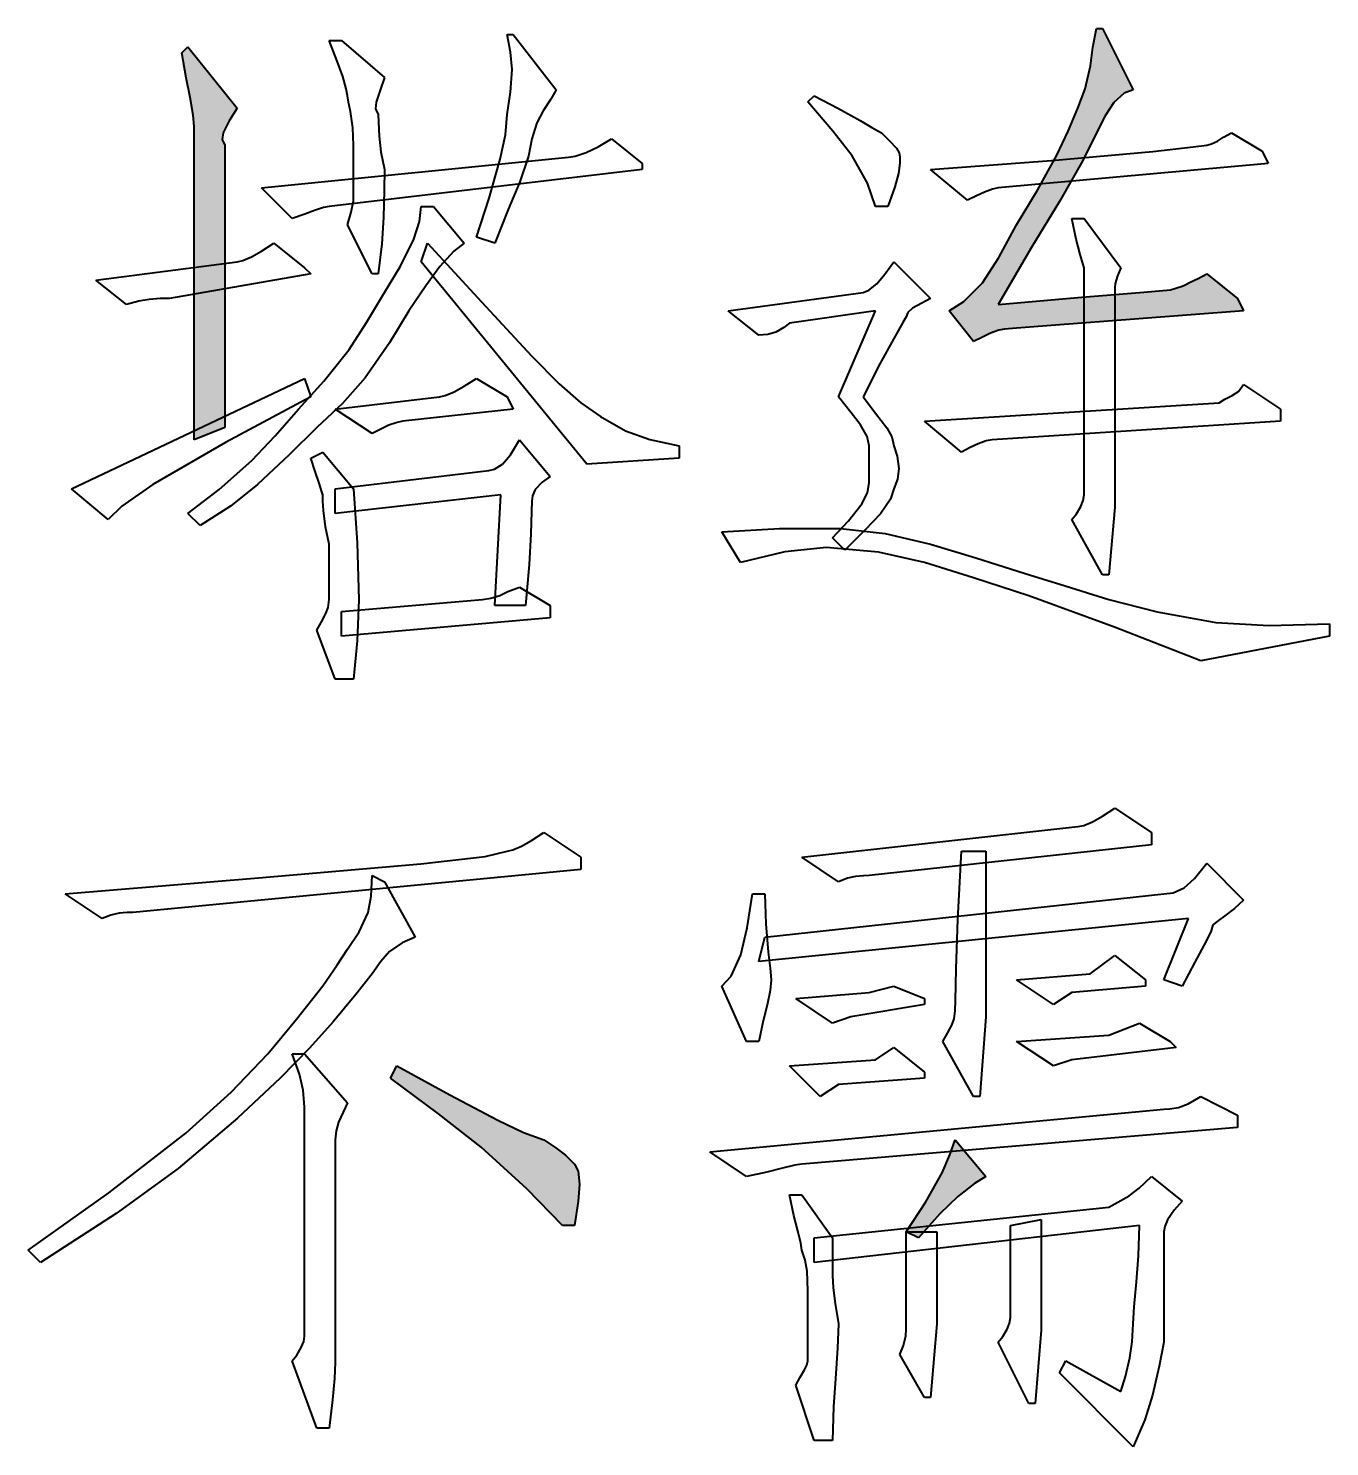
# Model space of a CAD drawing. Extents: x 457 to 4918, y -67 to 391.
# Drawn here: x 3512.01 to 3521.59, y 46.47 to 56.91 of the extents above; entities that cross this region are included whole.
import ezdxf

# ---------------------------------------------------------------- set-up
doc = ezdxf.new("R2010")
doc.units = 0
doc.header["$LTSCALE"] = 40
doc.header["$MEASUREMENT"] = 0
doc.layers.add('at_Entity', color=7, linetype='CONTINUOUS')
doc.layers.add('at_Solid', color=7, linetype='CONTINUOUS')

msp = doc.modelspace()

# ---------------------------------------------------------------- hatches: boundary and pattern name
at = {"layer": 'at_Solid'}
for points in [[(3518.97, 54.607), (3518.79, 54.833), (3518.899, 54.9), (3519.035, 55.039), (3519.156, 55.224), (3519.287, 55.465), (3519.44, 55.72), (3519.583, 55.978), (3519.667, 56.154), (3519.739, 56.324), (3519.792, 56.467), (3519.83, 56.636), (3519.848, 56.774), (3519.875, 56.912), (3519.92, 56.912), (3520.146, 56.46), (3520.078, 56.436), (3520.002, 56.367), (3519.94, 56.268), (3519.875, 56.144), (3519.774, 55.939), (3519.602, 55.638), (3519.4, 55.303), (3519.151, 54.878), (3519.738, 54.931), (3520.225, 54.969), (3520.42, 54.987), (3520.507, 55.013), (3520.523, 55.021), (3520.566, 55.043), (3520.623, 55.071), (3520.688, 55.104), (3520.914, 54.923), (3520.959, 54.833), (3520.188, 54.773), (3519.541, 54.724), (3519.285, 54.704), (3519.197, 54.697), (3519.155, 54.689), (3519.095, 54.668), (3519.036, 54.639)], [(3513.139, 56.731), (3513.185, 56.776), (3513.546, 56.324), (3513.488, 56.231), (3513.443, 56.143), (3513.437, 56.093), (3513.456, 56.053), (3513.456, 55.893), (3513.456, 55.468), (3513.456, 54.836), (3513.456, 53.974), (3513.23, 53.883), (3513.23, 56.189), (3513.222, 56.273), (3513.201, 56.403), (3513.172, 56.548)], [(3516.032, 48.55), (3516.058, 48.498), (3516.069, 48.402), (3516.058, 48.274), (3516.032, 48.098), (3515.942, 48.098), (3515.681, 48.369), (3515.344, 48.674), (3515.03, 48.92), (3514.676, 49.182), (3514.722, 49.273), (3515.114, 49.061), (3515.466, 48.873), (3515.655, 48.784), (3515.806, 48.73), (3515.893, 48.67), (3515.964, 48.616), (3516, 48.582)], [(3518.835, 48.73), (3519.061, 48.459), (3518.977, 48.408), (3518.853, 48.312), (3518.721, 48.184), (3518.564, 48.007), (3518.473, 48.052), (3518.619, 48.273), (3518.74, 48.487), (3518.795, 48.619)]]:
    msp.add_hatch(color=0, dxfattribs=at).paths.add_polyline_path(points)

# ---------------------------------------------------------------- linework, layer by layer
at = {"layer": 'at_Entity', "color": 0, "lineweight": 40}
for p, q in [((3519.848, 56.774), (3519.875, 56.912)), ((3519.875, 56.912), (3519.92, 56.912)), ((3519.92, 56.912), (3520.146, 56.46)), ((3514.283, 56.671), (3514.224, 56.822)), ((3514.224, 56.822), (3514.315, 56.822)), ((3514.315, 56.822), (3514.631, 56.55)), ((3515.561, 56.736), (3515.535, 56.867)), ((3515.535, 56.867), (3515.58, 56.867)), ((3515.58, 56.867), (3515.897, 56.46)), ((3513.139, 56.731), (3513.185, 56.776)), ((3513.172, 56.548), (3513.139, 56.731)), ((3513.185, 56.776), (3513.546, 56.324)), ((3515.572, 56.61), (3515.561, 56.736)), ((3519.83, 56.636), (3519.848, 56.774)), ((3514.325, 56.557), (3514.283, 56.671)), ((3515.561, 56.441), (3515.572, 56.61)), ((3519.792, 56.467), (3519.83, 56.636)), ((3513.201, 56.403), (3513.172, 56.548)), ((3514.351, 56.466), (3514.325, 56.557)), ((3514.631, 56.55), (3514.599, 56.457)), ((3513.222, 56.273), (3513.201, 56.403)), ((3514.36, 56.415), (3514.351, 56.466)), ((3514.367, 56.368), (3514.36, 56.415)), ((3514.599, 56.457), (3514.571, 56.369)), ((3515.535, 56.279), (3515.561, 56.441)), ((3515.856, 56.391), (3515.801, 56.304)), ((3515.897, 56.46), (3515.856, 56.391)), ((3517.75, 56.37), (3517.795, 56.415)), ((3517.795, 56.415), (3517.975, 56.321)), ((3519.739, 56.324), (3519.792, 56.467)), ((3520.078, 56.436), (3520.002, 56.367)), ((3520.146, 56.46), (3520.078, 56.436)), ((3513.546, 56.324), (3513.488, 56.231)), ((3514.382, 56.301), (3514.367, 56.368)), ((3514.398, 56.18), (3514.382, 56.301)), ((3514.571, 56.369), (3514.567, 56.319)), ((3514.567, 56.319), (3514.586, 56.279)), ((3515.801, 56.304), (3515.755, 56.216)), ((3517.933, 56.154), (3517.75, 56.37)), ((3517.975, 56.321), (3518.134, 56.234)), ((3519.667, 56.154), (3519.739, 56.324)), ((3520.002, 56.367), (3519.94, 56.268)), ((3513.23, 56.189), (3513.222, 56.273)), ((3513.23, 53.883), (3513.23, 56.189)), ((3513.488, 56.231), (3513.443, 56.143)), ((3514.405, 56.053), (3514.398, 56.18)), ((3514.586, 56.279), (3514.587, 56.222)), ((3514.587, 56.222), (3514.592, 56.119)), ((3515.522, 56.128), (3515.535, 56.279)), ((3515.755, 56.216), (3515.716, 56.098)), ((3518.134, 56.234), (3518.22, 56.183)), ((3518.22, 56.183), (3518.292, 56.144)), ((3519.94, 56.268), (3519.875, 56.144)), ((3513.443, 56.143), (3513.437, 56.093)), ((3513.437, 56.093), (3513.456, 56.053)), ((3514.592, 56.119), (3514.605, 56.003)), ((3515.485, 55.948), (3515.522, 56.128)), ((3515.716, 56.098), (3515.693, 55.972)), ((3516.205, 56.04), (3516.304, 56.098)), ((3516.304, 56.098), (3516.53, 55.917)), ((3518.076, 55.973), (3517.933, 56.154)), ((3518.292, 56.144), (3518.352, 56.083)), ((3518.352, 56.083), (3518.402, 56.029)), ((3519.583, 55.978), (3519.667, 56.154)), ((3519.875, 56.144), (3519.774, 55.939)), ((3520.723, 56.061), (3520.766, 56.082)), ((3520.766, 56.082), (3520.81, 56.111)), ((3520.81, 56.111), (3520.869, 56.144)), ((3520.869, 56.144), (3521.095, 56.008)), ((3513.456, 56.053), (3513.456, 55.893)), ((3514.405, 55.929), (3514.405, 56.053)), ((3514.605, 56.003), (3514.631, 55.872)), ((3515.693, 55.972), (3515.628, 55.783)), ((3515.987, 55.963), (3516.037, 55.971)), ((3516.037, 55.971), (3516.118, 55.998)), ((3516.118, 55.998), (3516.205, 56.04)), ((3518.189, 55.772), (3518.076, 55.973)), ((3518.402, 56.029), (3518.421, 55.996)), ((3518.421, 55.996), (3518.428, 55.963)), ((3519.44, 55.72), (3519.583, 55.978)), ((3519.544, 55.939), (3520.291, 56.005)), ((3520.291, 56.005), (3520.587, 56.04)), ((3520.587, 56.04), (3520.688, 56.053)), ((3520.688, 56.053), (3520.723, 56.061)), ((3521.095, 56.008), (3521.14, 55.917)), ((3513.456, 55.893), (3513.456, 55.468)), ((3513.727, 55.737), (3515.987, 55.963)), ((3516.53, 55.872), (3514.224, 55.601)), ((3514.405, 55.828), (3514.405, 55.929)), ((3514.631, 55.872), (3514.63, 55.72)), ((3515.402, 55.663), (3515.485, 55.948)), ((3516.53, 55.917), (3516.53, 55.872)), ((3518.427, 55.919), (3518.417, 55.844)), ((3518.428, 55.963), (3518.427, 55.919)), ((3518.654, 55.872), (3519.544, 55.939)), ((3518.925, 55.646), (3518.654, 55.872)), ((3521.14, 55.917), (3519.151, 55.737)), ((3519.774, 55.939), (3519.602, 55.638)), ((3514.405, 55.742), (3514.405, 55.828)), ((3515.628, 55.783), (3515.543, 55.578)), ((3518.247, 55.601), (3518.189, 55.772)), ((3518.417, 55.844), (3518.39, 55.745)), ((3513.953, 55.511), (3513.727, 55.737)), ((3514.403, 55.641), (3514.405, 55.678)), ((3514.405, 55.691), (3514.405, 55.742)), ((3514.405, 55.678), (3514.405, 55.691)), ((3514.63, 55.72), (3514.625, 55.52)), ((3515.309, 55.375), (3515.402, 55.663)), ((3518.39, 55.745), (3518.338, 55.601)), ((3518.991, 55.679), (3518.925, 55.646)), ((3519.05, 55.707), (3518.991, 55.679)), ((3519.11, 55.729), (3519.05, 55.707)), ((3519.151, 55.737), (3519.11, 55.729)), ((3519.287, 55.465), (3519.44, 55.72)), ((3514.117, 55.572), (3514.045, 55.543)), ((3514.182, 55.593), (3514.117, 55.572)), ((3514.224, 55.601), (3514.182, 55.593)), ((3514.36, 55.465), (3514.386, 55.558)), ((3514.386, 55.558), (3514.403, 55.641)), ((3514.889, 55.489), (3514.902, 55.601)), ((3514.902, 55.601), (3514.993, 55.601)), ((3514.993, 55.601), (3515.219, 55.33)), ((3515.543, 55.578), (3515.445, 55.33)), ((3518.338, 55.601), (3518.247, 55.601)), ((3519.602, 55.638), (3519.4, 55.303)), ((3513.456, 55.468), (3513.456, 54.836)), ((3514.045, 55.543), (3513.953, 55.511)), ((3514.541, 55.104), (3514.36, 55.465)), ((3514.625, 55.52), (3514.612, 55.326)), ((3514.849, 55.36), (3514.889, 55.489)), ((3519.156, 55.224), (3519.287, 55.465)), ((3519.726, 55.36), (3519.694, 55.511)), ((3519.694, 55.511), (3519.784, 55.511)), ((3519.784, 55.511), (3520.055, 55.149)), ((3514.75, 55.162), (3514.849, 55.36)), ((3515.445, 55.33), (3515.309, 55.375)), ((3519.755, 55.248), (3519.726, 55.36)), ((3513.653, 55.229), (3513.726, 55.271)), ((3513.726, 55.271), (3513.818, 55.33)), ((3513.818, 55.33), (3514.044, 55.149)), ((3514.612, 55.326), (3514.586, 55.104)), ((3514.902, 55.194), (3514.948, 55.33)), ((3514.948, 55.33), (3515.347, 54.898)), ((3515.142, 55.271), (3515.04, 55.159)), ((3515.219, 55.33), (3515.142, 55.271)), ((3519.4, 55.303), (3519.151, 54.878)), ((3519.776, 55.174), (3519.755, 55.248)), ((3512.507, 55.059), (3513.546, 55.194)), ((3513.546, 55.194), (3513.589, 55.203)), ((3513.589, 55.203), (3513.653, 55.229)), ((3514.044, 55.149), (3514.089, 55.104)), ((3514.631, 54.968), (3514.75, 55.162)), ((3516.123, 53.703), (3514.902, 55.194)), ((3515.04, 55.159), (3514.936, 55.016)), ((3518.317, 55.103), (3518.383, 55.194)), ((3518.383, 55.194), (3518.654, 54.923)), ((3519.035, 55.039), (3519.156, 55.224)), ((3519.784, 55.149), (3519.776, 55.174)), ((3519.784, 55.082), (3519.784, 55.149)), ((3520.055, 55.149), (3520.029, 55.089)), ((3512.733, 54.878), (3512.507, 55.059)), ((3514.089, 55.104), (3513.049, 54.923)), ((3514.586, 55.104), (3514.541, 55.104)), ((3518.199, 54.985), (3518.258, 55.032)), ((3518.258, 55.032), (3518.317, 55.103)), ((3518.899, 54.9), (3519.035, 55.039)), ((3519.784, 54.951), (3519.784, 55.082)), ((3520.013, 55.034), (3520.01, 55.001)), ((3520.029, 55.089), (3520.013, 55.034)), ((3520.523, 55.021), (3520.566, 55.043)), ((3520.566, 55.043), (3520.623, 55.071)), ((3520.623, 55.071), (3520.688, 55.104)), ((3520.688, 55.104), (3520.914, 54.923)), ((3513.049, 54.923), (3512.981, 54.922)), ((3514.5, 54.746), (3514.631, 54.968)), ((3514.936, 55.016), (3514.812, 54.833)), ((3517.162, 54.833), (3518.157, 54.968)), ((3518.157, 54.968), (3518.199, 54.985)), ((3518.654, 54.923), (3518.588, 54.889)), ((3519.151, 54.878), (3519.738, 54.931)), ((3519.738, 54.931), (3520.225, 54.969)), ((3519.784, 54.647), (3519.784, 54.951)), ((3520.01, 55.001), (3520.01, 54.968)), ((3520.01, 54.968), (3520.01, 54.842)), ((3520.225, 54.969), (3520.42, 54.987)), ((3520.42, 54.987), (3520.507, 55.013)), ((3520.507, 55.013), (3520.523, 55.021)), ((3520.914, 54.923), (3520.959, 54.833)), ((3512.824, 54.904), (3512.733, 54.878)), ((3512.899, 54.917), (3512.824, 54.904)), ((3512.981, 54.922), (3512.899, 54.917)), ((3513.456, 54.836), (3513.456, 53.974)), ((3514.812, 54.833), (3514.668, 54.597)), ((3515.347, 54.898), (3515.715, 54.502)), ((3517.388, 54.652), (3517.162, 54.833)), ((3518.247, 54.833), (3517.614, 54.742)), ((3517.976, 54.2), (3518.247, 54.833)), ((3518.487, 54.82), (3518.473, 54.787)), ((3518.521, 54.851), (3518.487, 54.82)), ((3518.588, 54.889), (3518.521, 54.851)), ((3518.79, 54.833), (3518.899, 54.9)), ((3518.97, 54.607), (3518.79, 54.833)), ((3520.01, 54.842), (3520.01, 54.517)), ((3520.959, 54.833), (3520.188, 54.773)), ((3514.372, 54.547), (3514.5, 54.746)), ((3517.614, 54.742), (3517.573, 54.709)), ((3518.449, 54.746), (3518.38, 54.624)), ((3518.473, 54.787), (3518.449, 54.746)), ((3519.541, 54.724), (3519.285, 54.704)), ((3520.188, 54.773), (3519.541, 54.724)), ((3517.454, 54.659), (3517.388, 54.652)), ((3517.513, 54.676), (3517.454, 54.659)), ((3517.573, 54.709), (3517.513, 54.676)), ((3518.38, 54.624), (3518.281, 54.442)), ((3519.036, 54.639), (3518.97, 54.607)), ((3519.095, 54.668), (3519.036, 54.639)), ((3519.155, 54.689), (3519.095, 54.668)), ((3519.197, 54.697), (3519.155, 54.689)), ((3519.285, 54.704), (3519.197, 54.697)), ((3519.784, 54.29), (3519.784, 54.647)), ((3514.186, 54.314), (3514.372, 54.547)), ((3514.668, 54.597), (3514.489, 54.34)), ((3520.01, 54.517), (3520.01, 54.04)), ((3515.715, 54.502), (3515.919, 54.294)), ((3518.281, 54.442), (3518.157, 54.2)), ((3512.326, 53.522), (3514.044, 54.335)), ((3513.998, 54.109), (3514.186, 54.314)), ((3514.044, 54.335), (3514.089, 54.2)), ((3514.489, 54.34), (3514.324, 54.151)), ((3515.218, 54.277), (3515.309, 54.335)), ((3515.309, 54.335), (3515.535, 54.2)), ((3514.089, 54.2), (3513.462, 53.862)), ((3514.27, 54.109), (3515.038, 54.2)), ((3515.038, 54.2), (3515.08, 54.208)), ((3515.08, 54.208), (3515.145, 54.235)), ((3515.145, 54.235), (3515.218, 54.277)), ((3515.535, 54.2), (3515.58, 54.109)), ((3515.919, 54.294), (3516.078, 54.155)), ((3518.068, 54.082), (3517.976, 54.2)), ((3518.157, 54.2), (3518.249, 54.08)), ((3519.784, 53.957), (3519.784, 54.29)), ((3520.82, 54.182), (3520.874, 54.209)), ((3520.874, 54.209), (3520.92, 54.238)), ((3520.92, 54.238), (3520.959, 54.29)), ((3520.959, 54.29), (3521.231, 54.109)), ((3513.828, 53.913), (3513.998, 54.109)), ((3514.324, 54.151), (3514.134, 53.974)), ((3514.541, 53.929), (3514.27, 54.109)), ((3515.58, 54.109), (3514.767, 54.019)), ((3516.078, 54.155), (3516.222, 54.054)), ((3518.609, 54.019), (3520.779, 54.155)), ((3520.779, 54.155), (3520.82, 54.182)), ((3521.231, 54.109), (3521.231, 54.019)), ((3514.665, 53.99), (3514.606, 53.961)), ((3514.725, 54.011), (3514.665, 53.99)), ((3514.767, 54.019), (3514.725, 54.011)), ((3516.222, 54.054), (3516.406, 53.95)), ((3518.138, 53.994), (3518.068, 54.082)), ((3518.186, 53.907), (3518.138, 53.994)), ((3518.249, 54.08), (3518.332, 53.97)), ((3518.88, 53.793), (3518.609, 54.019)), ((3521.231, 54.019), (3519.106, 53.883)), ((3520.01, 54.04), (3520.01, 53.386)), ((3513.456, 53.974), (3513.23, 53.883)), ((3513.654, 53.73), (3513.828, 53.913)), ((3514.134, 53.974), (3513.93, 53.772)), ((3514.606, 53.961), (3514.541, 53.929)), ((3515.56, 53.773), (3515.626, 53.883)), ((3515.626, 53.883), (3515.852, 53.612)), ((3516.406, 53.95), (3516.585, 53.884)), ((3516.585, 53.884), (3516.801, 53.838)), ((3518.202, 53.838), (3518.186, 53.907)), ((3518.332, 53.97), (3518.369, 53.904)), ((3518.369, 53.904), (3518.383, 53.838)), ((3519.106, 53.883), (3519.064, 53.876)), ((3519.784, 53.704), (3519.784, 53.957)), ((3513.462, 53.862), (3512.925, 53.553)), ((3514.089, 53.748), (3514.179, 53.793)), ((3514.179, 53.793), (3514.405, 53.522)), ((3516.801, 53.838), (3516.801, 53.748)), ((3518.202, 53.773), (3518.202, 53.838)), ((3518.383, 53.838), (3518.408, 53.763)), ((3518.946, 53.826), (3518.88, 53.793)), ((3519.005, 53.854), (3518.946, 53.826)), ((3519.064, 53.876), (3519.005, 53.854)), ((3513.414, 53.518), (3513.654, 53.73)), ((3513.93, 53.772), (3513.696, 53.553)), ((3514.121, 53.65), (3514.089, 53.748)), ((3515.441, 53.667), (3515.501, 53.704)), ((3515.501, 53.704), (3515.56, 53.773)), ((3516.801, 53.748), (3516.123, 53.703)), ((3518.202, 53.711), (3518.202, 53.773)), ((3518.202, 53.635), (3518.202, 53.711)), ((3518.408, 53.763), (3518.42, 53.671)), ((3518.42, 53.671), (3518.409, 53.594)), ((3519.784, 53.534), (3519.784, 53.704)), ((3514.15, 53.564), (3514.121, 53.65)), ((3514.27, 53.522), (3515.4, 53.657)), ((3515.4, 53.657), (3515.441, 53.667)), ((3515.792, 53.571), (3515.742, 53.517)), ((3515.852, 53.612), (3515.792, 53.571)), ((3518.189, 53.495), (3518.202, 53.567)), ((3518.202, 53.567), (3518.202, 53.635)), ((3518.409, 53.594), (3518.383, 53.522)), ((3512.597, 53.296), (3512.326, 53.522)), ((3512.925, 53.553), (3512.698, 53.395)), ((3513.185, 53.341), (3513.414, 53.518)), ((3513.696, 53.553), (3513.498, 53.395)), ((3514.171, 53.5), (3514.15, 53.564)), ((3514.179, 53.477), (3514.171, 53.5)), ((3514.179, 53.43), (3514.179, 53.477)), ((3514.27, 53.341), (3514.27, 53.522)), ((3515.49, 53.477), (3514.27, 53.341)), ((3514.405, 53.522), (3514.431, 53.125)), ((3515.445, 52.663), (3515.49, 53.477)), ((3515.723, 53.471), (3515.716, 53.431)), ((3515.742, 53.517), (3515.723, 53.471)), ((3518.149, 53.413), (3518.189, 53.495)), ((3518.383, 53.522), (3518.358, 53.445)), ((3519.777, 53.437), (3519.784, 53.477)), ((3519.784, 53.477), (3519.784, 53.534)), ((3512.698, 53.395), (3512.597, 53.296)), ((3513.498, 53.395), (3513.275, 53.251)), ((3514.182, 53.362), (3514.179, 53.43)), ((3514.198, 53.241), (3514.182, 53.362)), ((3515.716, 53.431), (3515.715, 53.356)), ((3518.05, 53.287), (3518.149, 53.413)), ((3518.358, 53.445), (3518.284, 53.337)), ((3519.727, 53.337), (3519.76, 53.391)), ((3519.76, 53.391), (3519.777, 53.437)), ((3520.01, 53.386), (3519.965, 52.889)), ((3513.275, 53.251), (3513.185, 53.341)), ((3515.715, 53.356), (3515.71, 53.19)), ((3517.931, 53.16), (3518.05, 53.287)), ((3518.284, 53.337), (3518.172, 53.22)), ((3519.694, 53.296), (3519.727, 53.337)), ((3519.92, 52.889), (3519.694, 53.296)), ((3514.224, 53.115), (3514.198, 53.241)), ((3515.71, 53.19), (3515.697, 52.964)), ((3517.117, 53.205), (3517.542, 53.229)), ((3517.253, 52.979), (3517.117, 53.205)), ((3517.542, 53.229), (3517.99, 53.231)), ((3518.021, 53.07), (3517.931, 53.16)), ((3517.99, 53.231), (3518.32, 53.193)), ((3518.172, 53.22), (3518.021, 53.07)), ((3518.32, 53.193), (3518.654, 53.115)), ((3514.224, 52.965), (3514.224, 53.115)), ((3514.431, 53.125), (3514.442, 52.704)), ((3517.581, 53.057), (3517.253, 52.979)), ((3517.888, 53.091), (3517.581, 53.057)), ((3518.27, 53.056), (3517.888, 53.091)), ((3518.609, 52.979), (3518.27, 53.056)), ((3518.654, 53.115), (3518.986, 53.013)), ((3514.224, 52.85), (3514.224, 52.965)), ((3515.697, 52.964), (3515.671, 52.663)), ((3518.97, 52.867), (3518.609, 52.979)), ((3518.986, 53.013), (3519.351, 52.899)), ((3514.224, 52.759), (3514.224, 52.85)), ((3519.377, 52.733), (3518.97, 52.867)), ((3519.351, 52.899), (3519.644, 52.807)), ((3519.965, 52.889), (3519.92, 52.889)), ((3514.224, 52.708), (3514.224, 52.759)), ((3515.416, 52.716), (3515.481, 52.737)), ((3515.481, 52.737), (3515.541, 52.766)), ((3515.541, 52.766), (3515.626, 52.799)), ((3515.626, 52.799), (3515.852, 52.663)), ((3520.007, 52.503), (3519.377, 52.733)), ((3519.644, 52.807), (3519.965, 52.708)), ((3514.2, 52.603), (3514.218, 52.649)), ((3514.218, 52.649), (3514.224, 52.708)), ((3514.315, 52.618), (3515.354, 52.708)), ((3514.442, 52.704), (3514.431, 52.403)), ((3515.354, 52.708), (3515.416, 52.716)), ((3515.671, 52.663), (3515.445, 52.663)), ((3515.852, 52.663), (3515.852, 52.573)), ((3519.965, 52.708), (3520.321, 52.616)), ((3514.134, 52.482), (3514.167, 52.543)), ((3514.167, 52.543), (3514.2, 52.603)), ((3514.315, 52.437), (3514.315, 52.618)), ((3515.852, 52.573), (3514.315, 52.437)), ((3520.321, 52.616), (3520.755, 52.538)), ((3520.755, 52.538), (3521.147, 52.515)), ((3521.147, 52.515), (3521.592, 52.527)), ((3521.592, 52.527), (3521.592, 52.437)), ((3514.27, 52.121), (3514.134, 52.482)), ((3520.643, 52.256), (3520.007, 52.503)), ((3521.592, 52.437), (3520.643, 52.256)), ((3514.431, 52.403), (3514.405, 52.121)), ((3514.405, 52.121), (3514.27, 52.121)), ((3519.919, 51.113), (3520.01, 51.171)), ((3520.01, 51.171), (3520.281, 50.991)), ((3519.781, 51.044), (3519.846, 51.071)), ((3519.846, 51.071), (3519.919, 51.113)), ((3515.715, 50.932), (3515.806, 50.991)), ((3515.806, 50.991), (3516.078, 50.81)), ((3517.705, 50.81), (3519.739, 51.036)), ((3519.739, 51.036), (3519.781, 51.044)), ((3520.281, 50.991), (3520.281, 50.9)), ((3515.373, 50.815), (3515.535, 50.855)), ((3515.535, 50.855), (3515.578, 50.863)), ((3515.578, 50.863), (3515.642, 50.89)), ((3515.642, 50.89), (3515.715, 50.932)), ((3520.281, 50.9), (3518.202, 50.674)), ((3518.854, 50.352), (3518.88, 50.855)), ((3518.88, 50.855), (3519.061, 50.855)), ((3519.061, 50.855), (3519.061, 49.634)), ((3513.705, 50.658), (3514.9, 50.762)), ((3514.9, 50.762), (3515.373, 50.815)), ((3516.078, 50.81), (3516.078, 50.719)), ((3517.976, 50.629), (3517.705, 50.81)), ((3520.597, 50.654), (3520.688, 50.765)), ((3520.688, 50.765), (3520.959, 50.493)), ((3512.281, 50.539), (3513.705, 50.658)), ((3516.078, 50.719), (3512.778, 50.403)), ((3514.534, 50.524), (3514.541, 50.674)), ((3514.541, 50.674), (3514.631, 50.629)), ((3518.042, 50.655), (3517.976, 50.629)), ((3518.101, 50.668), (3518.042, 50.655)), ((3518.16, 50.673), (3518.101, 50.668)), ((3518.202, 50.674), (3518.16, 50.673)), ((3520.522, 50.585), (3520.597, 50.654)), ((3512.552, 50.358), (3512.281, 50.539)), ((3514.631, 50.629), (3514.857, 50.222)), ((3517.304, 50.29), (3517.343, 50.539)), ((3517.343, 50.539), (3517.434, 50.539)), ((3517.434, 50.539), (3517.441, 50.319)), ((3517.434, 50.222), (3520.372, 50.539)), ((3520.372, 50.539), (3520.44, 50.548)), ((3520.44, 50.548), (3520.522, 50.585)), ((3514.512, 50.402), (3514.534, 50.524)), ((3520.892, 50.433), (3520.821, 50.378)), ((3520.959, 50.493), (3520.892, 50.433)), ((3512.617, 50.384), (3512.552, 50.358)), ((3512.677, 50.397), (3512.617, 50.384)), ((3512.736, 50.402), (3512.677, 50.397)), ((3512.778, 50.403), (3512.736, 50.402)), ((3514.445, 50.261), (3514.512, 50.402)), ((3520.553, 50.358), (3517.388, 50.041)), ((3518.841, 49.989), (3518.854, 50.352)), ((3520.372, 49.906), (3520.553, 50.358)), ((3520.773, 50.345), (3520.733, 50.312)), ((3520.821, 50.378), (3520.773, 50.345)), ((3514.36, 50.132), (3514.445, 50.261)), ((3517.256, 50.09), (3517.304, 50.29)), ((3517.441, 50.319), (3517.457, 50.11)), ((3520.717, 50.261), (3520.669, 50.165)), ((3520.733, 50.312), (3520.717, 50.261)), ((3514.281, 50.013), (3514.36, 50.132)), ((3514.763, 50.18), (3514.67, 50.115)), ((3514.857, 50.222), (3514.763, 50.18)), ((3517.388, 50.041), (3517.434, 50.222)), ((3520.669, 50.165), (3520.599, 50.037)), ((3514.606, 50.042), (3514.541, 49.951)), ((3514.67, 50.115), (3514.606, 50.042)), ((3517.184, 49.935), (3517.256, 50.09)), ((3517.457, 50.11), (3517.472, 49.992)), ((3519.829, 49.951), (3520.01, 50.086)), ((3520.01, 50.086), (3520.236, 49.906)), ((3520.599, 50.037), (3520.507, 49.86)), ((3514.177, 49.864), (3514.281, 50.013)), ((3514.541, 49.951), (3514.422, 49.799)), ((3517.117, 49.86), (3517.184, 49.935)), ((3517.472, 49.992), (3517.479, 49.906)), ((3518.836, 49.755), (3518.841, 49.989)), ((3519.287, 49.906), (3519.829, 49.951)), ((3513.985, 49.617), (3514.177, 49.864)), ((3517.298, 49.454), (3517.117, 49.86)), ((3517.471, 49.829), (3517.45, 49.721)), ((3517.479, 49.906), (3517.471, 49.829)), ((3517.66, 49.77), (3518.202, 49.815)), ((3518.202, 49.815), (3518.383, 49.86)), ((3518.383, 49.86), (3518.609, 49.77)), ((3519.558, 49.725), (3519.287, 49.906)), ((3519.694, 49.815), (3519.558, 49.725)), ((3520.236, 49.86), (3519.694, 49.815)), ((3520.236, 49.906), (3520.236, 49.86)), ((3520.507, 49.86), (3520.372, 49.906)), ((3514.422, 49.799), (3514.255, 49.599)), ((3517.45, 49.721), (3517.421, 49.604)), ((3517.931, 49.589), (3517.66, 49.77)), ((3518.609, 49.725), (3518.066, 49.634)), ((3518.609, 49.77), (3518.609, 49.725)), ((3518.835, 49.68), (3518.836, 49.755)), ((3513.772, 49.363), (3513.985, 49.617)), ((3514.255, 49.599), (3514.079, 49.405)), ((3517.421, 49.604), (3517.388, 49.454)), ((3518.066, 49.634), (3517.931, 49.589)), ((3518.811, 49.574), (3518.828, 49.621)), ((3518.828, 49.621), (3518.835, 49.68)), ((3519.061, 49.634), (3519.016, 49.047)), ((3518.744, 49.454), (3518.778, 49.514)), ((3518.778, 49.514), (3518.811, 49.574)), ((3519.287, 49.454), (3519.965, 49.499)), ((3519.965, 49.499), (3520.191, 49.589)), ((3520.191, 49.589), (3520.417, 49.454)), ((3514.079, 49.405), (3513.863, 49.182)), ((3517.388, 49.454), (3517.298, 49.454)), ((3518.247, 49.318), (3518.383, 49.408)), ((3518.383, 49.408), (3518.609, 49.228)), ((3518.97, 49.047), (3518.744, 49.454)), ((3519.558, 49.273), (3519.287, 49.454)), ((3520.462, 49.408), (3519.694, 49.318)), ((3520.417, 49.454), (3520.462, 49.408)), ((3513.502, 49.081), (3513.772, 49.363)), ((3514.005, 49.213), (3513.953, 49.363)), ((3513.953, 49.363), (3514.044, 49.363)), ((3514.044, 49.363), (3514.36, 49.002)), ((3517.614, 49.273), (3518.247, 49.318)), ((3519.694, 49.318), (3519.558, 49.273)), ((3513.863, 49.182), (3513.549, 48.888)), ((3514.032, 49.094), (3514.005, 49.213)), ((3514.676, 49.182), (3514.722, 49.273)), ((3515.03, 48.92), (3514.676, 49.182)), ((3514.722, 49.273), (3515.114, 49.061)), ((3517.84, 49.047), (3517.614, 49.273)), ((3518.609, 49.182), (3517.976, 49.137)), ((3518.609, 49.228), (3518.609, 49.182)), ((3513.168, 48.778), (3513.502, 49.081)), ((3514.042, 48.969), (3514.032, 49.094)), ((3517.976, 49.137), (3517.84, 49.047)), ((3514.36, 49.002), (3514.327, 48.934)), ((3515.114, 49.061), (3515.466, 48.873)), ((3519.016, 49.047), (3518.97, 49.047)), ((3520.479, 48.968), (3520.551, 48.995)), ((3520.551, 48.995), (3520.643, 49.047)), ((3520.643, 49.047), (3520.914, 48.911)), ((3513.549, 48.888), (3513.112, 48.518)), ((3514.044, 48.866), (3514.042, 48.969)), ((3514.327, 48.934), (3514.294, 48.858)), ((3515.344, 48.674), (3515.03, 48.92)), ((3515.466, 48.873), (3515.655, 48.784)), ((3517.027, 48.64), (3520.372, 48.956)), ((3520.372, 48.956), (3520.414, 48.958)), ((3520.414, 48.958), (3520.479, 48.968)), ((3520.914, 48.911), (3520.914, 48.821)), ((3512.603, 48.34), (3513.168, 48.778)), ((3514.044, 48.767), (3514.044, 48.866)), ((3514.044, 48.611), (3514.044, 48.767)), ((3514.276, 48.796), (3514.27, 48.73)), ((3514.294, 48.858), (3514.276, 48.796)), ((3515.655, 48.784), (3515.806, 48.73)), ((3520.914, 48.821), (3517.705, 48.55)), ((3514.27, 48.73), (3514.27, 48.629)), ((3515.681, 48.369), (3515.344, 48.674)), ((3515.806, 48.73), (3515.893, 48.67)), ((3515.893, 48.67), (3515.964, 48.616)), ((3518.795, 48.619), (3518.835, 48.73)), ((3518.835, 48.73), (3519.061, 48.459)), ((3514.044, 48.319), (3514.044, 48.611)), ((3514.27, 48.629), (3514.27, 48.447)), ((3515.964, 48.616), (3516, 48.582)), ((3516, 48.582), (3516.032, 48.55)), ((3517.298, 48.459), (3517.027, 48.64)), ((3518.74, 48.487), (3518.795, 48.619)), ((3513.112, 48.518), (3512.656, 48.187)), ((3516.032, 48.55), (3516.058, 48.498)), ((3516.058, 48.498), (3516.069, 48.402)), ((3517.448, 48.492), (3517.298, 48.459)), ((3517.563, 48.52), (3517.448, 48.492)), ((3517.654, 48.542), (3517.563, 48.52)), ((3517.705, 48.55), (3517.654, 48.542)), ((3518.619, 48.273), (3518.74, 48.487)), ((3519.061, 48.459), (3518.977, 48.408)), ((3520.19, 48.374), (3520.281, 48.459)), ((3520.281, 48.459), (3520.507, 48.278)), ((3514.27, 48.447), (3514.27, 48.217)), ((3515.942, 48.098), (3515.681, 48.369)), ((3516.069, 48.402), (3516.058, 48.274)), ((3518.977, 48.408), (3518.853, 48.312)), ((3520.115, 48.317), (3520.19, 48.374)), ((3512.009, 47.917), (3512.603, 48.34)), ((3514.044, 48.007), (3514.044, 48.319)), ((3516.058, 48.274), (3516.032, 48.098)), ((3517.647, 48.173), (3517.614, 48.324)), ((3517.614, 48.324), (3517.705, 48.324)), ((3517.705, 48.324), (3517.931, 48.007)), ((3518.473, 48.052), (3518.619, 48.273)), ((3518.853, 48.312), (3518.721, 48.184)), ((3519.965, 48.233), (3520.033, 48.269)), ((3520.033, 48.269), (3520.115, 48.317)), ((3520.507, 48.278), (3520.448, 48.211)), ((3512.656, 48.187), (3512.1, 47.826)), ((3514.27, 48.217), (3514.27, 47.917)), ((3517.676, 48.059), (3517.647, 48.173)), ((3517.795, 48.007), (3519.965, 48.233)), ((3518.721, 48.184), (3518.564, 48.007)), ((3519.242, 48.098), (3519.468, 48.143)), ((3519.468, 48.143), (3519.468, 47.329)), ((3520.398, 48.14), (3520.379, 48.092)), ((3520.448, 48.211), (3520.398, 48.14)), ((3516.032, 48.098), (3515.942, 48.098)), ((3517.697, 47.968), (3517.676, 48.059)), ((3520.191, 48.098), (3517.795, 47.826)), ((3518.473, 47.811), (3518.473, 48.052)), ((3518.473, 48.052), (3518.699, 48.052)), ((3518.564, 48.007), (3518.473, 48.052)), ((3518.699, 48.052), (3518.699, 47.374)), ((3519.242, 47.823), (3519.242, 48.098)), ((3520.184, 47.875), (3520.191, 48.098)), ((3520.379, 48.092), (3520.372, 48.052)), ((3520.372, 48.052), (3520.372, 48.01)), ((3514.044, 47.733), (3514.044, 48.007)), ((3517.705, 47.917), (3517.697, 47.968)), ((3517.795, 47.826), (3517.795, 48.007)), ((3517.931, 48.007), (3517.931, 47.94)), ((3517.931, 47.94), (3517.931, 47.869)), ((3520.372, 48.01), (3520.372, 47.945)), ((3520.372, 47.945), (3520.372, 47.873)), ((3512.1, 47.826), (3512.009, 47.917)), ((3514.27, 47.917), (3514.27, 47.612)), ((3517.731, 47.844), (3517.705, 47.917)), ((3517.744, 47.761), (3517.731, 47.844)), ((3517.931, 47.869), (3517.931, 47.821)), ((3519.242, 47.612), (3519.242, 47.823)), ((3520.169, 47.684), (3520.184, 47.875)), ((3520.372, 47.873), (3520.372, 47.781)), ((3514.044, 47.519), (3514.044, 47.733)), ((3517.749, 47.618), (3517.744, 47.761)), ((3517.931, 47.821), (3517.931, 47.781)), ((3517.931, 47.781), (3517.932, 47.73)), ((3517.932, 47.73), (3517.937, 47.639)), ((3518.473, 47.623), (3518.473, 47.811)), ((3520.372, 47.781), (3520.372, 47.696)), ((3517.75, 47.465), (3517.749, 47.618)), ((3517.937, 47.639), (3517.95, 47.525)), ((3518.473, 47.468), (3518.473, 47.623)), ((3520.153, 47.5), (3520.169, 47.684)), ((3520.372, 47.696), (3520.372, 47.567)), ((3514.044, 47.359), (3514.044, 47.519)), ((3514.27, 47.612), (3514.27, 47.342)), ((3517.95, 47.525), (3517.976, 47.374)), ((3519.242, 47.468), (3519.242, 47.612)), ((3520.372, 47.567), (3520.372, 47.422)), ((3517.75, 47.321), (3517.75, 47.465)), ((3518.473, 47.374), (3518.473, 47.468)), ((3519.235, 47.38), (3519.242, 47.42)), ((3519.242, 47.42), (3519.242, 47.468)), ((3520.146, 47.374), (3520.153, 47.5)), ((3520.372, 47.422), (3520.372, 47.239)), ((3514.044, 47.284), (3514.044, 47.359)), ((3514.27, 47.342), (3514.27, 47.215)), ((3517.75, 47.222), (3517.75, 47.321)), ((3517.976, 47.374), (3517.969, 47.196)), ((3518.471, 47.287), (3518.473, 47.335)), ((3518.473, 47.335), (3518.473, 47.374)), ((3518.699, 47.374), (3518.654, 46.832)), ((3519.185, 47.28), (3519.218, 47.334)), ((3519.218, 47.334), (3519.235, 47.38)), ((3519.468, 47.329), (3519.423, 46.787)), ((3520.139, 47.243), (3520.146, 47.374)), ((3513.986, 47.144), (3514.019, 47.199)), ((3514.019, 47.199), (3514.037, 47.245)), ((3514.037, 47.245), (3514.044, 47.284)), ((3514.27, 47.215), (3514.27, 47.148)), ((3517.75, 47.147), (3517.75, 47.222)), ((3518.428, 47.148), (3518.454, 47.215)), ((3518.454, 47.215), (3518.471, 47.287)), ((3519.151, 47.239), (3519.185, 47.28)), ((3519.377, 46.787), (3519.151, 47.239)), ((3520.122, 47.123), (3520.139, 47.243)), ((3520.372, 47.239), (3520.336, 47.062)), ((3513.953, 47.103), (3513.986, 47.144)), ((3514.134, 46.606), (3513.953, 47.103)), ((3514.27, 47.148), (3514.269, 47.089)), ((3517.743, 47.07), (3517.75, 47.103)), ((3517.75, 47.103), (3517.75, 47.147)), ((3517.969, 47.196), (3517.953, 46.973)), ((3518.609, 46.832), (3518.428, 47.148)), ((3519.603, 47.013), (3519.649, 47.103)), ((3519.649, 47.103), (3520.055, 46.877)), ((3520.089, 46.987), (3520.122, 47.123)), ((3514.269, 47.089), (3514.264, 46.971)), ((3517.693, 46.982), (3517.726, 47.037)), ((3517.726, 47.037), (3517.743, 47.07)), ((3520.146, 46.47), (3519.603, 47.013)), ((3520.336, 47.062), (3520.288, 46.849)), ((3514.264, 46.971), (3514.25, 46.815)), ((3517.66, 46.922), (3517.693, 46.982)), ((3517.795, 46.516), (3517.66, 46.922)), ((3517.953, 46.973), (3517.938, 46.764)), ((3520.055, 46.877), (3520.089, 46.987)), ((3514.25, 46.815), (3514.224, 46.606)), ((3518.654, 46.832), (3518.609, 46.832)), ((3519.423, 46.787), (3519.377, 46.787)), ((3520.288, 46.849), (3520.231, 46.667)), ((3517.938, 46.764), (3517.931, 46.516)), ((3514.224, 46.606), (3514.134, 46.606)), ((3520.231, 46.667), (3520.146, 46.47)), ((3517.931, 46.516), (3517.795, 46.516))]:
    msp.add_line(p, q, dxfattribs=at)

doc.saveas('drawing.dxf')
